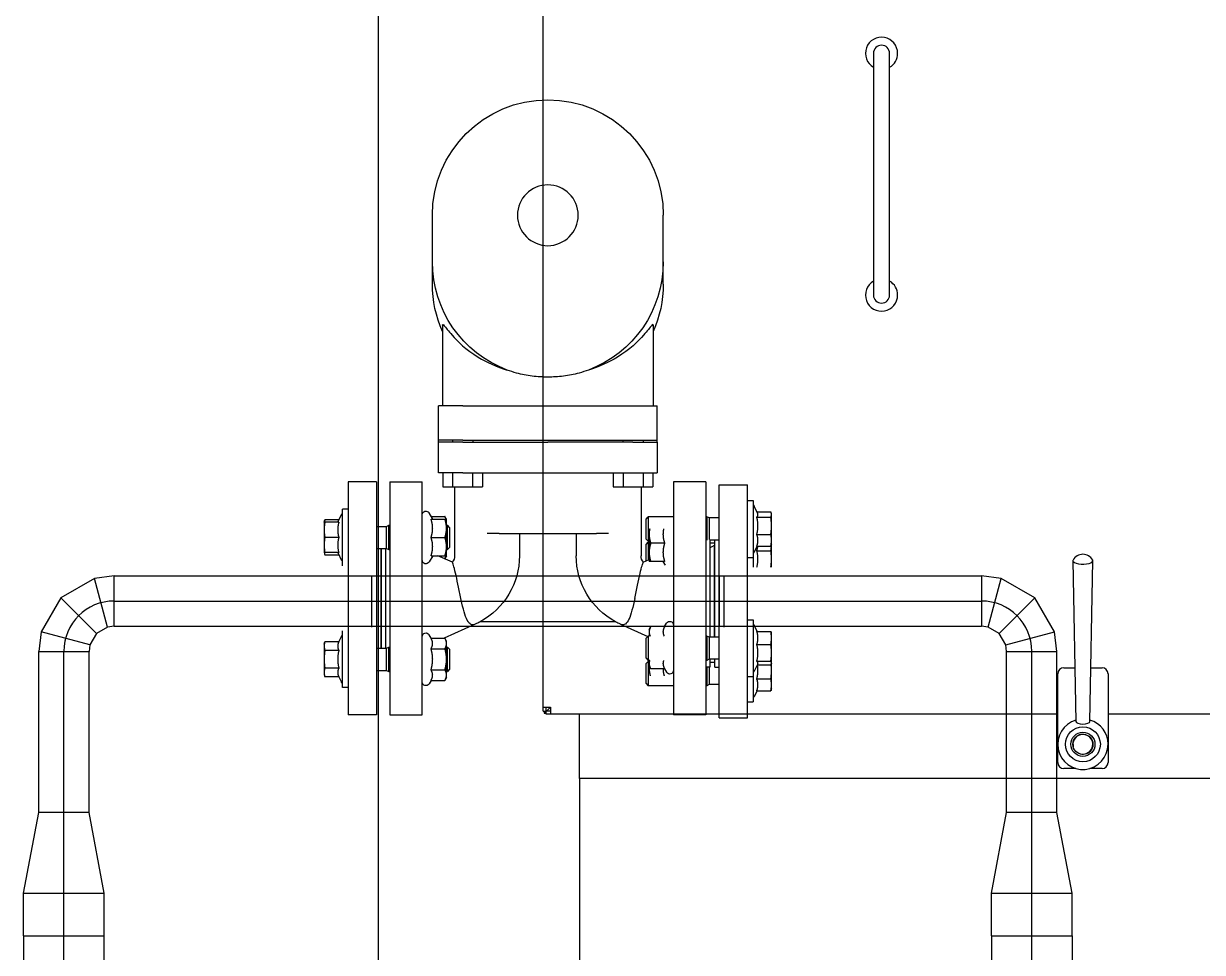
# Model space of a CAD drawing. Extents: x -681219 to -550379, y -242630 to -158199.
# Drawn here: x -582189 to -581603, y -224803 to -224342 of the extents above; entities that cross this region are included whole.
import ezdxf

# ---------------------------------------------------------------- set-up
doc = ezdxf.new("R2010")
doc.units = 0
doc.header["$LTSCALE"] = 1000
doc.linetypes.add('C2', pattern=[17, 14, -1, 1, -1])
doc.layers.get('0').update_dxf_attribs({"linetype": 'CONTINUOUS'})
for name, color, linetype in [('10', 1, 'CONTINUOUS'), ('DOTE_油脂（绿）', 7, 'CONTINUOUS'), ('GZDH011002241', 7, 'CONTINUOUS'), ('GZDH011002641', 7, 'CONTINUOUS'), ('GZDH011002741', 7, 'CONTINUOUS'), ('GZDH011002791', 7, 'CONTINUOUS'), ('GZDH011002821', 7, 'CONTINUOUS'), ('GZDH011032031', 7, 'CONTINUOUS'), ('GZDH011032261', 7, 'CONTINUOUS'), ('PIPE-双管', 4, 'CONTINUOUS'), ('PIPE-油脂（绿）', 3, 'CONTINUOUS'), ('PIPE-给水', 3, 'CONTINUOUS'), ('Q02990157', 7, 'CONTINUOUS'), ('Q02990160', 7, 'CONTINUOUS'), ('中心线', 4, 'C2')]:
    doc.layers.add(name, color=color, linetype=linetype)

# ---------------------------------------------------------------- blocks, each defined once
blk = doc.blocks.new('fushitu')
at = {"layer": 'GZDH011002241', "color": 7, "linetype": 'Continuous'}
for p, q in [((-2712.5, -1092), (-2712.5, -1048)), ((-2709.5, -1045), (-2704.01, -1045)), ((-2695.99, -1045), (-2690.5, -1045)), ((-2687.5, -1048), (-2687.5, -1092)), ((-2703.5, -1095), (-2709.5, -1095)), ((-2690.5, -1095), (-2696.5, -1095))]:
    blk.add_line(p, q, dxfattribs=at)
for centre, start, end in [((-2709.5, -1048), 90, 180), ((-2690.5, -1048), 0, 90), ((-2709.5, -1092), 180, 270), ((-2690.5, -1092), 270, 0)]:
    blk.add_arc(centre, 3, start, end, dxfattribs=at)
at = {"layer": 'GZDH011002641', "color": 7, "linetype": 'Continuous'}
for p, q in [((-2950, -1095.5), (-2950, -1068)), ((-2950, -1100), (-2950, -1095.5))]:
    blk.add_line(p, q, dxfattribs=at)
at = {"layer": 'GZDH011002741', "color": 7, "linetype": 'Continuous'}
for radius in [6, 5]:
    blk.add_circle((-2700, -1083), radius, dxfattribs=at)
blk.add_arc((-2700, -1083), 4.93, 255, 195, dxfattribs=at)
at = {"layer": 'GZDH011002791', "color": 7, "linetype": 'Continuous'}
for p, q in [((-2050, -1100), (-2950, -1100)), ((-2950, -1100), (-2950, -1800))]:
    blk.add_line(p, q, dxfattribs=at)
at = {"layer": 'GZDH011002821', "color": 7, "linetype": 'Continuous'}
blk.add_line((-3050, -550), (-3050, -1800), dxfattribs=at)
at = {"layer": 'GZDH011032031', "color": 7, "linetype": 'Continuous'}
for p, q in [((-2967.5, -1067.5), (-2964.5, -1064.5)), ((-2967.5, -1066.5), (-2967.5, -1067.5)), ((-2967.5, -1067.5), (-2966.5, -1067.5))]:
    blk.add_line(p, q, dxfattribs=at)
at = {"layer": 'GZDH011032261', "color": 7, "linetype": 'Continuous'}
for p, q in [((-2968, -1064.5), (-2968, -535.5)), ((-2968, -1064.5), (-2964.5, -1064.5)), ((-2968, -1066.5), (-2968, -1064.5)), ((-2966.5, -1066.5), (-2966.5, -1064.5)), ((-2964.5, -1064.5), (-2964.5, -1068)), ((-2968, -1066.5), (-2966.5, -1066.5)), ((-2966.5, -1068), (-2966.5, -1066.5)), ((-2964.5, -1066.5), (-2966.5, -1066.5)), ((-2964.5, -1068), (-2966.5, -1068)), ((-2712.5, -1068), (-2964.5, -1068)), ((-2035.5, -1068), (-2687.5, -1068))]:
    blk.add_line(p, q, dxfattribs=at)
at = {"layer": 'Q02990157', "color": 7, "linetype": 'Continuous'}
for p, q in [((-2705, -991.86), (-2703.52, -1071.74)), ((-2696.48, -1071.74), (-2695, -991.86))]:
    blk.add_line(p, q, dxfattribs=at)
blk.add_circle((-2700, -1083), 8.67, dxfattribs=at)
for centre, radius, start, end in [((-2700, -994.36), 5.67, 90, 149.94775), ((-2700, -994.36), 5.67, 30.05225, 90), ((-2700, -1083), 12.5, 106.40193, 0), ((-2700, -1083), 12.5, 0, 73.59807)]:
    blk.add_arc(centre, radius, start, end, dxfattribs=at)
for centre, major_axis, start_param, end_param in [((-2700, -991.85), (-5, 0), 0, 3.33695), ((-2700, -991.85), (-5, 0), 6.087828, 6.283185), ((-2700, -1071.73), (-3.52, 0), 0.006353, 3.135239)]:
    blk.add_ellipse(centre, major_axis=major_axis, ratio=0.34202, start_param=start_param, end_param=end_param, dxfattribs=at)
at = {"layer": 'Q02990160', "color": 7, "linetype": 'Continuous'}
for p, q in [((-2804, -740), (-2804, -754)), ((-2796, -754), (-2796, -740)), ((-2804, -754), (-2804, -846)), ((-2796, -846), (-2796, -754)), ((-2804, -846), (-2804, -860)), ((-2796, -860), (-2796, -846))]:
    blk.add_line(p, q, dxfattribs=at)
for centre, radius, start, end in [((-2800, -740), 8, 0, 240), ((-2800, -740), 4, 0, 180), ((-2800, -740), 8, 300, 0), ((-2800, -860), 8, 120, 0), ((-2800, -860), 8, 0, 60), ((-2800, -860), 4, 180, 0)]:
    blk.add_arc(centre, radius, start, end, dxfattribs=at)
blk = doc.blocks.new('24SE')
at = {"layer": '10', "color": 0}
for p, q in [((-548478.54, -184162.83), (-548478.54, -184128.62)), ((-548363.84, -184162.83), (-548363.84, -184128.62)), ((-548363.84, -184162.83), (-548363.84, -184151.76)), ((-548473.51, -184183.25), (-548473.51, -184223.2)), ((-548368.87, -184183.25), (-548368.87, -184223.2)), ((-548475.53, -184240.31), (-548475.53, -184223.2)), ((-548463.45, -184223.2), (-548475.53, -184223.2)), ((-548378.93, -184223.2), (-548463.45, -184223.2)), ((-548378.93, -184223.2), (-548366.85, -184223.2)), ((-548366.85, -184240.31), (-548366.85, -184223.2)), ((-548463.45, -184240.31), (-548475.53, -184240.31)), ((-548475.53, -184241.31), (-548475.53, -184240.31)), ((-548463.45, -184241.31), (-548475.53, -184241.31)), ((-548475.53, -184241.31), (-548475.53, -184256.41)), ((-548468.56, -184240.31), (-548468.56, -184241.31)), ((-548421.19, -184240.31), (-548463.45, -184240.31)), ((-548463.45, -184241.31), (-548421.19, -184241.31)), ((-548458.49, -184240.31), (-548458.49, -184241.31)), ((-548378.93, -184240.31), (-548421.19, -184240.31)), ((-548378.93, -184241.31), (-548421.19, -184241.31)), ((-548383.89, -184240.31), (-548383.89, -184241.31)), ((-548378.93, -184240.31), (-548366.85, -184240.31)), ((-548378.93, -184241.31), (-548366.85, -184241.31)), ((-548373.82, -184240.31), (-548373.82, -184241.31)), ((-548366.85, -184241.31), (-548366.85, -184240.31)), ((-548366.85, -184256.41), (-548366.85, -184241.31)), ((-548463.45, -184256.41), (-548475.53, -184256.41)), ((-548473.4, -184256.41), (-548473.4, -184263.45)), ((-548468.46, -184256.41), (-548468.46, -184263.45)), ((-548378.93, -184256.41), (-548463.45, -184256.41)), ((-548458.59, -184256.41), (-548458.59, -184263.45)), ((-548453.65, -184256.41), (-548453.65, -184263.45)), ((-548388.73, -184256.41), (-548388.73, -184263.45)), ((-548383.79, -184256.41), (-548383.79, -184263.45)), ((-548378.93, -184256.41), (-548366.85, -184256.41)), ((-548373.92, -184256.41), (-548373.92, -184263.45)), ((-548368.98, -184256.41), (-548368.98, -184263.45)), ((-548520.3, -184378.1), (-548520.3, -184262.39)), ((-548506.22, -184262.39), (-548520.3, -184262.39)), ((-548506.22, -184378.1), (-548506.22, -184262.39)), ((-548499.67, -184260.93), (-548499.67, -184376.65)), ((-548499.67, -184260.93), (-548483.58, -184260.93)), ((-548483.58, -184260.93), (-548483.58, -184376.65)), ((-548468.46, -184263.45), (-548473.4, -184263.45)), ((-548458.59, -184263.45), (-548468.46, -184263.45)), ((-548467.48, -184263.45), (-548467.48, -184297.66)), ((-548453.65, -184263.45), (-548458.59, -184263.45)), ((-548383.79, -184263.45), (-548388.73, -184263.45)), ((-548373.92, -184263.45), (-548383.79, -184263.45)), ((-548374.9, -184263.45), (-548374.9, -184297.66)), ((-548368.98, -184263.45), (-548373.92, -184263.45)), ((-548358.81, -184376.65), (-548358.81, -184260.93)), ((-548342.71, -184260.93), (-548358.81, -184260.93)), ((-548342.71, -184260.93), (-548342.71, -184376.65)), ((-548336.17, -184260.93), (-548336.17, -184376.65)), ((-548336.17, -184260.93), (-548322.08, -184260.93)), ((-548322.08, -184260.93), (-548322.08, -184376.65)), ((-548523.12, -184270.28), (-548523.12, -184298.46)), ((-548520.3, -184270.28), (-548523.12, -184270.28)), ((-548532.28, -184276.82), (-548532.17, -184276.44)), ((-548532.28, -184277.19), (-548532.28, -184276.82)), ((-548532.28, -184282.8), (-548532.28, -184277.19)), ((-548525.09, -184275.85), (-548531.96, -184275.85)), ((-548525.36, -184276.44), (-548523.75, -184272.99)), ((-548363.99, -184279.5), (-548362.18, -184276.38)), ((-548322.08, -184274.47), (-548319.26, -184274.47)), ((-548319.26, -184302.64), (-548319.26, -184274.47)), ((-548316.84, -184281.01), (-548318.63, -184277.17)), ((-548532.28, -184289.98), (-548532.28, -184282.8)), ((-548525, -184278.54), (-548531.96, -184278.54)), ((-548506.22, -184278.86), (-548501.26, -184278.86)), ((-548501.26, -184278.86), (-548500.18, -184278.33)), ((-548501.26, -184278.86), (-548501.26, -184289.59)), ((-548500.18, -184278.33), (-548500.18, -184289.95)), ((-548500.18, -184278.33), (-548499.67, -184278.33)), ((-548483.58, -184278.33), (-548471.07, -184278.33)), ((-548471.07, -184278.33), (-548471.07, -184290.41)), ((-548469.99, -184279.41), (-548471.07, -184278.33)), ((-548469.99, -184289.33), (-548469.99, -184279.41)), ((-548372.39, -184283.59), (-548371.31, -184282.51)), ((-548371.31, -184294.59), (-548371.31, -184282.51)), ((-548370.88, -184282.51), (-548371.31, -184282.51)), ((-548370.88, -184279.5), (-548370.07, -184278.1)), ((-548370.88, -184284.02), (-548370.88, -184279.5)), ((-548363.18, -184278.1), (-548370.07, -184278.1)), ((-548363.18, -184279.5), (-548370.07, -184279.5)), ((-548342.2, -184282.51), (-548342.71, -184282.51)), ((-548342.2, -184294.59), (-548342.2, -184282.51)), ((-548341.12, -184283.04), (-548342.2, -184282.51)), ((-548341.12, -184294.06), (-548341.12, -184283.04)), ((-548336.17, -184283.04), (-548341.12, -184283.04)), ((-548317.38, -184279.84), (-548310.42, -184279.84)), ((-548317.38, -184281.01), (-548310.42, -184281.01)), ((-548310.1, -184281.01), (-548310.42, -184279.84)), ((-548310.1, -184281.01), (-548310.1, -184284.78)), ((-548525, -184287.06), (-548531.96, -184287.06)), ((-548471.5, -184284.91), (-548471.5, -184286.93)), ((-548471.5, -184286.93), (-548471.5, -184295.99)), ((-548451.38, -184286.59), (-548445.34, -184286.59)), ((-548436.05, -184286.59), (-548445.34, -184286.59)), ((-548406.33, -184286.59), (-548436.05, -184286.59)), ((-548435.28, -184286.59), (-548435.28, -184297.66)), ((-548407.1, -184286.59), (-548407.1, -184297.66)), ((-548397.04, -184286.59), (-548406.33, -184286.59)), ((-548397.04, -184286.59), (-548391, -184286.59)), ((-548372.39, -184283.59), (-548372.39, -184293.51)), ((-548370.88, -184293.08), (-548370.88, -184284.02)), ((-548363.18, -184288.55), (-548370.07, -184288.55)), ((-548317.38, -184288.55), (-548310.42, -184288.55)), ((-548310.1, -184284.78), (-548310.1, -184292.33)), ((-548532.28, -184291.92), (-548532.28, -184289.98)), ((-548532.28, -184299.3), (-548532.28, -184291.92)), ((-548532.28, -184291.92), (-548532.17, -184292.3)), ((-548525, -184292.89), (-548531.96, -184292.89)), ((-548525.09, -184292.89), (-548523.75, -184295.75)), ((-548506.22, -184289.88), (-548501.69, -184289.88)), ((-548504.2, -184338.01), (-548504.2, -184289.88)), ((-548504.2, -184291.46), (-548501.69, -184291.46)), ((-548504.2, -184292.52), (-548503.95, -184292.37)), ((-548503.95, -184338.01), (-548503.95, -184292.37)), ((-548501.69, -184293.68), (-548503.95, -184292.37)), ((-548501.69, -184289.59), (-548501.69, -184338.01)), ((-548479.2, -184291.46), (-548472.31, -184291.46)), ((-548471.5, -184290.41), (-548471.07, -184290.41)), ((-548471.5, -184290.93), (-548471.07, -184290.93)), ((-548469.99, -184289.33), (-548471.07, -184290.41)), ((-548471.07, -184290.93), (-548471.07, -184299.75)), ((-548469.99, -184292.01), (-548471.07, -184290.93)), ((-548469.99, -184300.24), (-548469.99, -184292.01)), ((-548372.39, -184293.51), (-548371.31, -184294.59)), ((-548370.88, -184294.59), (-548371.31, -184294.59)), ((-548370.88, -184297.61), (-548370.88, -184293.08)), ((-548342.2, -184294.59), (-548342.71, -184294.59)), ((-548341.12, -184294.06), (-548342.2, -184294.59)), ((-548336.17, -184294.06), (-548341.12, -184294.06)), ((-548340.69, -184343.52), (-548340.69, -184294.06)), ((-548338.43, -184294.06), (-548338.43, -184343.52)), ((-548338.18, -184294.06), (-548338.18, -184343.52)), ((-548310.1, -184292.33), (-548310.1, -184296.1)), ((-548532.28, -184303.37), (-548532.28, -184299.3)), ((-548525, -184295.15), (-548531.96, -184295.15)), ((-548523.12, -184298.46), (-548523.12, -184303.28)), ((-548520.3, -184298.46), (-548523.12, -184298.46)), ((-548478.39, -184300.52), (-548479.47, -184302.38)), ((-548479.2, -184300.52), (-548472.31, -184300.52)), ((-548471.5, -184295.99), (-548471.5, -184300.52)), ((-548468.62, -184300.85), (-548471.5, -184299.56)), ((-548373.76, -184300.85), (-548366.53, -184297.61)), ((-548370.88, -184297.61), (-548370.07, -184299.01)), ((-548363.18, -184297.61), (-548370.07, -184297.61)), ((-548369.65, -184299.01), (-548370.07, -184299.01)), ((-548363.99, -184297.61), (-548362.18, -184300.73)), ((-548316.84, -184296.1), (-548318.63, -184299.93)), ((-548317.38, -184296.1), (-548310.42, -184296.1)), ((-548317.38, -184297.27), (-548310.42, -184297.27)), ((-548310.1, -184296.1), (-548310.42, -184297.27)), ((-548523.12, -184329.43), (-548523.12, -184357.61)), ((-548520.3, -184329.43), (-548523.12, -184329.43)), ((-548525, -184335.23), (-548531.96, -184335.23)), ((-548525.2, -184335.23), (-548523.75, -184332.14)), ((-548479.2, -184332.83), (-548480.2, -184331.11)), ((-548479.2, -184332.83), (-548472.31, -184332.83)), ((-548471.5, -184334.23), (-548472.31, -184332.83)), ((-548471.5, -184334.23), (-548471.5, -184335.44)), ((-548471.5, -184335.44), (-548471.5, -184337.48)), ((-548457.25, -184331.62), (-548470.83, -184337.72)), ((-548454.81, -184330.41), (-548387.57, -184330.41)), ((-548385.13, -184331.62), (-548369.65, -184338.57)), ((-548319.26, -184363.12), (-548319.26, -184334.94)), ((-548532.28, -184335.98), (-548532.23, -184335.81)), ((-548532.28, -184338.47), (-548532.28, -184335.98)), ((-548532.28, -184345.85), (-548532.28, -184338.47)), ((-548506.22, -184338.01), (-548501.26, -184338.01)), ((-548501.26, -184338.01), (-548500.18, -184337.48)), ((-548501.26, -184338.01), (-548501.26, -184349.03)), ((-548500.18, -184337.48), (-548500.18, -184349.56)), ((-548500.18, -184337.48), (-548499.67, -184337.48)), ((-548471.56, -184337.48), (-548471.07, -184337.48)), ((-548471.07, -184337.48), (-548471.07, -184349.56)), ((-548469.99, -184338.56), (-548471.07, -184337.48)), ((-548469.99, -184348.48), (-548469.99, -184338.56)), ((-548370.88, -184339.97), (-548370.07, -184338.57)), ((-548370.88, -184341.19), (-548370.88, -184339.97)), ((-548370.88, -184349.03), (-548370.88, -184341.19)), ((-548363.18, -184338.57), (-548370.07, -184338.57)), ((-548363.18, -184338.57), (-548362.18, -184336.85)), ((-548317.38, -184340.32), (-548318.63, -184337.65)), ((-548317.38, -184340.32), (-548310.42, -184340.32)), ((-548310.1, -184341.48), (-548310.42, -184340.32)), ((-548310.1, -184341.48), (-548310.1, -184342.49)), ((-548532.28, -184350.9), (-548532.28, -184345.85)), ((-548525, -184341.71), (-548531.96, -184341.71)), ((-548372.39, -184344.07), (-548371.31, -184342.99)), ((-548372.39, -184344.07), (-548372.39, -184353.99)), ((-548371.31, -184355.07), (-548371.31, -184342.99)), ((-548370.88, -184342.99), (-548371.31, -184342.99)), ((-548363.18, -184343.8), (-548370.07, -184343.8)), ((-548342.2, -184342.99), (-548342.71, -184342.99)), ((-548342.2, -184355.07), (-548342.2, -184342.99)), ((-548341.12, -184343.52), (-548342.2, -184342.99)), ((-548341.12, -184354.54), (-548341.12, -184343.52)), ((-548336.17, -184343.52), (-548341.12, -184343.52)), ((-548317.38, -184344.67), (-548310.42, -184344.67)), ((-548310.1, -184342.49), (-548310.1, -184349.03)), ((-548532.28, -184351.07), (-548532.28, -184350.9)), ((-548532.28, -184354.55), (-548532.28, -184351.07)), ((-548532.28, -184351.07), (-548532.23, -184351.24)), ((-548525, -184350), (-548531.96, -184350)), ((-548525.2, -184351.81), (-548531.96, -184351.81)), ((-548525.46, -184351.24), (-548523.75, -184354.9)), ((-548506.22, -184349.03), (-548501.26, -184349.03)), ((-548504.2, -184352.95), (-548506.22, -184352.95)), ((-548504.2, -184352.95), (-548504.2, -184349.03)), ((-548504.2, -184350.61), (-548501.69, -184350.61)), ((-548501.69, -184349.03), (-548501.69, -184353)), ((-548501.69, -184353), (-548499.67, -184353)), ((-548501.26, -184349.03), (-548500.18, -184349.56)), ((-548501.26, -184353), (-548501.26, -184361.63)), ((-548500.18, -184349.56), (-548499.67, -184349.56)), ((-548500.18, -184353), (-548500.18, -184362.16)), ((-548471.5, -184352.34), (-548472.31, -184353.74)), ((-548471.74, -184349.56), (-548471.07, -184349.56)), ((-548471.5, -184349.56), (-548471.5, -184351.13)), ((-548471.5, -184350.08), (-548471.07, -184350.08)), ((-548471.5, -184351.13), (-548471.5, -184352.34)), ((-548471.5, -184352.34), (-548471.5, -184353.56)), ((-548469.99, -184348.48), (-548471.07, -184349.56)), ((-548471.07, -184350.08), (-548471.07, -184362.16)), ((-548469.99, -184351.16), (-548471.07, -184350.08)), ((-548469.99, -184361.08), (-548469.99, -184351.16)), ((-548370.88, -184356.87), (-548370.88, -184349.03)), ((-548310.1, -184349.03), (-548310.1, -184355.56)), ((-548532.28, -184361.73), (-548532.28, -184354.55)), ((-548525, -184358.81), (-548531.96, -184358.81)), ((-548523.12, -184357.61), (-548523.12, -184370.21)), ((-548520.3, -184357.61), (-548523.12, -184357.61)), ((-548479.2, -184353.74), (-548480.2, -184355.46)), ((-548479.2, -184353.74), (-548472.31, -184353.74)), ((-548471.5, -184353.56), (-548471.5, -184355.99)), ((-548372.39, -184353.99), (-548371.31, -184355.07)), ((-548370.88, -184355.07), (-548371.31, -184355.07)), ((-548370.88, -184358.09), (-548370.88, -184356.87)), ((-548370.88, -184358.09), (-548370.07, -184359.49)), ((-548363.18, -184354.26), (-548370.07, -184354.26)), ((-548342.2, -184355.07), (-548342.71, -184355.07)), ((-548341.12, -184354.54), (-548342.2, -184355.07)), ((-548336.17, -184354.54), (-548341.12, -184354.54)), ((-548317.38, -184357.74), (-548318.63, -184360.41)), ((-548317.38, -184353.39), (-548310.42, -184353.39)), ((-548317.38, -184357.74), (-548310.42, -184357.74)), ((-548310.1, -184356.58), (-548310.42, -184357.74)), ((-548310.1, -184355.56), (-548310.1, -184356.58)), ((-548532.28, -184363.67), (-548532.28, -184361.73)), ((-548532.28, -184363.67), (-548532.17, -184364.05)), ((-548525, -184364.64), (-548531.96, -184364.64)), ((-548525.09, -184364.64), (-548523.75, -184367.5)), ((-548506.22, -184361.63), (-548501.26, -184361.63)), ((-548501.26, -184361.63), (-548500.18, -184362.16)), ((-548500.18, -184362.16), (-548499.67, -184362.16)), ((-548483.58, -184362.16), (-548471.07, -184362.16)), ((-548469.99, -184361.08), (-548471.07, -184362.16)), ((-548363.18, -184359.49), (-548370.07, -184359.49)), ((-548363.18, -184359.49), (-548362.18, -184361.2)), ((-548322.08, -184363.12), (-548319.26, -184363.12)), ((-548520.3, -184370.21), (-548523.12, -184370.21)), ((-548499.67, -184376.65), (-548483.58, -184376.65)), ((-548342.71, -184376.65), (-548358.81, -184376.65)), ((-548336.17, -184376.65), (-548322.08, -184376.65)), ((-548506.22, -184378.1), (-548520.3, -184378.1))]:
    blk.add_line(p, q, dxfattribs=at)
blk.add_circle((-548421.19, -184128.62), 15.09, dxfattribs=at)
for centre, radius, start, end in [((-548421.19, -184128.62), 57.35, 0, 180), ((-548421.19, -184151.76), 57.35, 180, 249.45902), ((-548421.19, -184151.76), 57.35, 290.54098, 0), ((-548421.19, -184162.83), 57.35, 180, 204.17754), ((-548421.19, -184162.83), 57.35, 335.82246, 0), ((-548522.11, -184273.76), 1.81, 123.74899, 155), ((-548360.62, -184277.28), 1.81, 0, 150), ((-548320.27, -184277.94), 1.81, 25, 56.25101), ((-548522.11, -184294.99), 1.81, 205, 236.25101), ((-548472.51, -184297.66), 5.03, 320.58314, 0), ((-548472.51, -184297.66), 37.23, 298.38488, 0), ((-548369.87, -184297.66), 37.23, 180, 241.61512), ((-548369.87, -184297.66), 5.03, 180, 219.41686), ((-548360.62, -184299.82), 1.81, 210, 0), ((-548522.11, -184332.91), 1.81, 123.74899, 155), ((-548481.76, -184332.01), 1.81, 30, 180), ((-548472.51, -184297.66), 37.23, 294.18464, 298.38488), ((-548369.87, -184297.66), 37.23, 241.61512, 245.81536), ((-548360.62, -184337.76), 1.81, 0, 150), ((-548320.27, -184338.41), 1.81, 25, 56.25101), ((-548522.11, -184354.14), 1.81, 205, 236.25101), ((-548481.76, -184354.55), 1.81, 180, 330), ((-548360.62, -184360.3), 1.81, 210, 0), ((-548320.27, -184359.64), 1.81, 303.74899, 335), ((-548522.11, -184366.73), 1.81, 205, 236.25101)]:
    blk.add_arc(centre, radius, start, end, dxfattribs=at)
for points, knots in [([(-548473.51, -184183.25), (-548473.51, -184183.23), (-548473.51, -184183.21), (-548473.49, -184182.74), (-548473.26, -184182.78), (-548471.9, -184184.29), (-548470.59, -184186.08), (-548466.05, -184191.23), (-548461.85, -184195.33), (-548451.59, -184201.58), (-548446.74, -184203.82), (-548441.31, -184205.47)], [-7.61679, -7.61679, -7.61679, -7.61679, -7.558263, -7.558263, -6.227341, -6.227341, -4.475365, -4.475365, -1.820804, -1.820804, 0, 0, 0, 0]), ([(-548368.87, -184183.25), (-548368.87, -184183.23), (-548368.87, -184183.21), (-548368.89, -184182.74), (-548369.12, -184182.78), (-548370.48, -184184.29), (-548371.79, -184186.08), (-548376.33, -184191.23), (-548380.53, -184195.33), (-548390.79, -184201.58), (-548395.64, -184203.82), (-548401.07, -184205.47)], [-7.61679, -7.61679, -7.61679, -7.61679, -7.558263, -7.558263, -6.227341, -6.227341, -4.475365, -4.475365, -1.820804, -1.820804, 0, 0, 0, 0]), ([(-548441.31, -184205.47), (-548439.83, -184206.02), (-548438.28, -184206.52), (-548434.19, -184207.63), (-548431.59, -184208.14), (-548426.36, -184208.81), (-548423.73, -184208.97), (-548418.65, -184208.97), (-548416.02, -184208.81), (-548410.79, -184208.14), (-548408.19, -184207.63), (-548404.1, -184206.52), (-548402.56, -184206.02), (-548401.07, -184205.47)], [24.785807, 24.785807, 24.785807, 24.785807, 25.264963, 25.264963, 26.022979, 26.022979, 26.780995, 26.780995, 27.53901, 27.53901, 28.297026, 28.297026, 28.776182, 28.776182, 28.776182, 28.776182]), ([(-548464.37, -184318.79), (-548464.37, -184318.79), (-548464.37, -184318.79), (-548464.83, -184316.61), (-548465.27, -184314.41), (-548466.14, -184310.18), (-548466.57, -184308.2), (-548467.36, -184304.89), (-548467.73, -184303.55), (-548468.31, -184301.68), (-548468.53, -184301.09), (-548468.61, -184300.87), (-548468.62, -184300.85), (-548468.62, -184300.85)], [-7.841557, -7.841557, -7.841557, -7.841557, -7.841305, -7.841305, -7.1771, -7.1771, -6.498327, -6.498327, -5.856736, -5.856736, -5.260183, -5.260183, -5.127311, -5.127311, -5.127311, -5.127311]), ([(-548385.13, -184331.62), (-548385.12, -184331.63), (-548385.11, -184331.63), (-548384.66, -184331.83), (-548384.26, -184331.92), (-548383.51, -184331.92), (-548383.17, -184331.83), (-548382.22, -184331.3), (-548381.68, -184330.61), (-548380.6, -184328.55), (-548380.09, -184327.12), (-548379.1, -184323.7), (-548378.64, -184321.74), (-548377.74, -184317.54), (-548377.3, -184315.34), (-548376.44, -184311.16), (-548376.03, -184309.2), (-548375.24, -184305.74), (-548374.85, -184304.26), (-548374.21, -184302.1), (-548373.95, -184301.37), (-548373.78, -184300.92), (-548373.76, -184300.85), (-548373.76, -184300.85)], [-0.005269, -0.005269, -0.005269, -0.005269, 0, 0, 0.286091, 0.286091, 0.56002, 0.56002, 1.091845, 1.091845, 1.694136, 1.694136, 2.324016, 2.324016, 2.983259, 2.983259, 3.631204, 3.631204, 4.282955, 4.282955, 4.889609, 4.889609, 5.12731, 5.12731, 5.12731, 5.12731]), ([(-548464.37, -184318.79), (-548463.93, -184320.87), (-548463.48, -184322.89), (-548462.51, -184326.45), (-548462.01, -184327.97), (-548460.92, -184330.29), (-548460.35, -184331.1), (-548459.36, -184331.77), (-548459, -184331.9), (-548458.19, -184331.94), (-548457.75, -184331.84), (-548457.27, -184331.63), (-548457.26, -184331.63), (-548457.25, -184331.62)], [7.841557, 7.841557, 7.841557, 7.841557, 8.475893, 8.475893, 9.082639, 9.082639, 9.650592, 9.650592, 9.948466, 9.948466, 10.260188, 10.260188, 10.265464, 10.265464, 10.265464, 10.265464])]:
    blk.add_open_spline(points, degree=3, knots=knots, dxfattribs=at)
for points, weights in [([(-548532.28, -184277.19), (-548532.28, -184276.57), (-548531.96, -184275.85)], [1, 1.0379548493, 1]), ([(-548531.96, -184278.54), (-548532.28, -184277.82), (-548532.28, -184277.19)], [1, 1.0379548493, 1]), ([(-548525, -184278.54), (-548525.83, -184277.44), (-548525.36, -184276.44)], [1.16401096338, 1.30719976446, 1.22266959843]), ([(-548532.28, -184282.8), (-548532.28, -184280.82), (-548531.96, -184278.54)], [1, 1.0379548493, 1]), ([(-548531.96, -184287.06), (-548532.28, -184284.78), (-548532.28, -184282.8)], [1, 1.0379548493, 1]), ([(-548525, -184287.06), (-548526.01, -184282.8), (-548525, -184278.54)], [1.16401096338, 1.3440840861, 1.16401096338]), ([(-548370.07, -184279.5), (-548370.88, -184279.5), (-548370.88, -184279.5)], [1, 1.0379548493, 1]), ([(-548370.88, -184284.02), (-548370.88, -184281.92), (-548370.07, -184279.5)], [1, 1.0379548493, 1]), ([(-548370.7, -184279.5), (-548370.5, -184278.83), (-548370.07, -184278.1)], [1.01895290532, 1.01965956375, 1]), ([(-548363.99, -184284.02), (-548363.99, -184281.92), (-548363.18, -184279.5)], [1, 1.05640291701, 1.03586285258]), ([(-548317.38, -184281.01), (-548316.37, -184284.78), (-548317.38, -184288.55)], [1.16401096338, 1.3440840861, 1.16401096338]), ([(-548310.42, -184279.84), (-548310.25, -184280.45), (-548310.18, -184281.01)], [1, 1.01965956375, 1.01895290532]), ([(-548310.1, -184281.01), (-548310.1, -184281.01), (-548310.42, -184281.01)], [1, 1.0379548493, 1]), ([(-548310.42, -184281.01), (-548310.1, -184283.03), (-548310.1, -184284.78)], [1, 1.0379548493, 1]), ([(-548532.28, -184289.98), (-548532.28, -184288.62), (-548531.96, -184287.06)], [1, 1.0379548493, 1]), ([(-548525, -184292.89), (-548526.01, -184289.98), (-548525, -184287.06)], [1.16401096338, 1.3440840861, 1.16401096338]), ([(-548478.39, -184286.93), (-548478.39, -184289.03), (-548479.2, -184291.46)], [1, 1.05640291701, 1.03586285258]), ([(-548478.7, -184284.21), (-548478.39, -184285.61), (-548478.39, -184286.93)], [1.04028364594, 1.03471834505, 1]), ([(-548471.5, -184286.93), (-548471.5, -184289.03), (-548472.31, -184291.46)], [1, 1.0379548493, 1]), ([(-548471.81, -184284.21), (-548471.5, -184285.61), (-548471.5, -184286.93)], [1.01788974303, 1.02352070497, 1]), ([(-548370.07, -184288.55), (-548370.88, -184286.13), (-548370.88, -184284.02)], [1, 1.0379548493, 1]), ([(-548370.88, -184293.08), (-548370.88, -184290.98), (-548370.07, -184288.55)], [1, 1.0379548493, 1]), ([(-548363.18, -184288.55), (-548363.99, -184286.13), (-548363.99, -184284.02)], [1.03586285258, 1.05640291701, 1]), ([(-548363.99, -184293.08), (-548363.99, -184290.98), (-548363.18, -184288.55)], [1, 1.05640291701, 1.03586285258]), ([(-548317.38, -184288.55), (-548316.37, -184292.33), (-548317.38, -184296.1)], [1.16401096338, 1.3440840861, 1.16401096338]), ([(-548310.1, -184284.78), (-548310.1, -184286.53), (-548310.42, -184288.55)], [1, 1.0379548493, 1]), ([(-548310.42, -184288.55), (-548310.1, -184290.57), (-548310.1, -184292.33)], [1, 1.0379548493, 1]), ([(-548531.96, -184292.89), (-548532.28, -184291.33), (-548532.28, -184289.98)], [1, 1.0379548493, 1]), ([(-548531.96, -184295.15), (-548532.28, -184293.42), (-548532.28, -184291.92)], [1, 1.03794203084, 1.00002562826]), ([(-548532.17, -184292.3), (-548532.1, -184292.59), (-548531.96, -184292.89)], [1.01847565779, 1.0158916115, 1]), ([(-548525, -184295.15), (-548525.38, -184293.95), (-548525.49, -184292.89)], [1.16401096338, 1.22497621051, 1.24466087894]), ([(-548479.2, -184291.46), (-548478.39, -184293.89), (-548478.39, -184295.99)], [1.03586285258, 1.05640291701, 1]), ([(-548472.31, -184291.46), (-548471.5, -184293.89), (-548471.5, -184295.99)], [1, 1.0379548493, 1]), ([(-548370.07, -184297.61), (-548370.88, -184295.18), (-548370.88, -184293.08)], [1, 1.0379548493, 1]), ([(-548363.18, -184297.61), (-548363.99, -184295.18), (-548363.99, -184293.08)], [1.03586285258, 1.05640291701, 1]), ([(-548310.1, -184292.33), (-548310.1, -184294.08), (-548310.42, -184296.1)], [1, 1.0379548493, 1]), ([(-548532.28, -184299.3), (-548532.28, -184297.37), (-548531.96, -184295.15)], [1, 1.0379548493, 1]), ([(-548531.97, -184303.36), (-548532.28, -184301.19), (-548532.28, -184299.3)], [1.00127997742, 1.03730368917, 1]), ([(-548525.04, -184303.27), (-548526, -184299.23), (-548525, -184295.15)], [1.17026564471, 1.34090046011, 1.16401096338]), ([(-548478.39, -184295.99), (-548478.39, -184298.09), (-548479.2, -184300.52)], [1, 1.05640291701, 1.03586285258]), ([(-548471.5, -184295.99), (-548471.5, -184298.09), (-548472.31, -184300.52)], [1, 1.0379548493, 1]), ([(-548472.31, -184300.52), (-548471.5, -184300.52), (-548471.5, -184300.52)], [1, 1.0379548493, 1]), ([(-548370.88, -184297.61), (-548370.88, -184297.61), (-548370.07, -184297.61)], [1, 1.0379548493, 1]), ([(-548370.07, -184299.01), (-548370.5, -184298.27), (-548370.7, -184297.61)], [1, 1.01965956375, 1.01895290532]), ([(-548310.42, -184296.1), (-548310.1, -184296.1), (-548310.1, -184296.1)], [1, 1.0379548493, 1]), ([(-548310.18, -184296.1), (-548310.25, -184296.65), (-548310.42, -184297.27)], [1.01895290532, 1.01965956375, 1]), ([(-548532.28, -184338.47), (-548532.28, -184336.97), (-548531.96, -184335.23)], [1, 1.0379548493, 1]), ([(-548531.96, -184335.23), (-548532.16, -184335.54), (-548532.23, -184335.81)], [1, 1.02337442296, 1.01795865659]), ([(-548525, -184341.71), (-548526.01, -184338.47), (-548525, -184335.23)], [1.16401096338, 1.3440840861, 1.16401096338]), ([(-548479.2, -184332.83), (-548478.39, -184334.23), (-548478.39, -184335.44)], [1.03586285258, 1.05640291701, 1]), ([(-548478.39, -184335.44), (-548478.39, -184336.47), (-548478.96, -184337.6)], [1, 1.04721343005, 1.04051342717]), ([(-548472.31, -184332.83), (-548471.5, -184334.23), (-548471.5, -184335.44)], [1, 1.0379548493, 1]), ([(-548471.5, -184335.44), (-548471.5, -184336.47), (-548472.06, -184337.6)], [1, 1.03186167989, 1.01022997678]), ([(-548531.96, -184341.71), (-548532.28, -184339.97), (-548532.28, -184338.47)], [1, 1.0379548493, 1]), ([(-548370.88, -184341.19), (-548370.88, -184339.97), (-548370.07, -184338.57)], [1, 1.0379548493, 1]), ([(-548370.07, -184343.8), (-548370.88, -184342.4), (-548370.88, -184341.19)], [1, 1.0379548493, 1]), ([(-548363.99, -184341.19), (-548363.99, -184339.97), (-548363.18, -184338.57)], [1, 1.05640291701, 1.03586285258]), ([(-548363.18, -184343.8), (-548363.99, -184342.4), (-548363.99, -184341.19)], [1.03586285258, 1.05640291701, 1]), ([(-548317.38, -184340.32), (-548316.37, -184342.49), (-548317.38, -184344.67)], [1.16401096338, 1.3440840861, 1.16401096338]), ([(-548310.42, -184340.32), (-548310.1, -184341.48), (-548310.1, -184342.49)], [1, 1.0379548493, 1]), ([(-548532.28, -184345.85), (-548532.28, -184343.93), (-548531.96, -184341.71)], [1, 1.0379548493, 1]), ([(-548531.96, -184350), (-548532.28, -184347.77), (-548532.28, -184345.85)], [1, 1.0379548493, 1]), ([(-548525, -184350), (-548526.01, -184345.85), (-548525, -184341.71)], [1.16401096338, 1.3440840861, 1.16401096338]), ([(-548370.88, -184349.03), (-548370.88, -184346.6), (-548370.07, -184343.8)], [1, 1.0379548493, 1]), ([(-548363.99, -184349.03), (-548363.99, -184346.6), (-548363.18, -184343.8)], [1, 1.05640291701, 1.03586285258]), ([(-548317.38, -184344.67), (-548316.37, -184349.03), (-548317.38, -184353.39)], [1.16401096338, 1.3440840861, 1.16401096338]), ([(-548310.1, -184342.49), (-548310.1, -184343.5), (-548310.42, -184344.67)], [1, 1.0379548493, 1]), ([(-548310.42, -184344.67), (-548310.1, -184347.01), (-548310.1, -184349.03)], [1, 1.0379548493, 1]), ([(-548532.28, -184350.9), (-548532.28, -184350.48), (-548531.96, -184350)], [1, 1.0379548493, 1]), ([(-548531.96, -184351.81), (-548532.28, -184351.32), (-548532.28, -184350.9)], [1, 1.0379548493, 1]), ([(-548532.28, -184354.55), (-548532.28, -184353.1), (-548532.11, -184351.54)], [1, 1.0274446298, 1.0151995905]), ([(-548525.46, -184351.24), (-548525.74, -184350.65), (-548525, -184350)], [1.24014131519, 1.28943208761, 1.16401096338]), ([(-548525, -184358.81), (-548525.87, -184355.17), (-548525.31, -184351.81)], [1.16401096338, 1.3143389796, 1.2136743755]), ([(-548478.39, -184351.13), (-548478.39, -184352.34), (-548479.2, -184353.74)], [1, 1.05640291701, 1.03586285258]), ([(-548478.7, -184349.56), (-548478.39, -184350.36), (-548478.39, -184351.13)], [1.04028364594, 1.03471834505, 1]), ([(-548471.5, -184351.13), (-548471.5, -184352.34), (-548472.31, -184353.74)], [1, 1.0379548493, 1]), ([(-548471.81, -184349.56), (-548471.5, -184350.36), (-548471.5, -184351.13)], [1.01788974303, 1.02352070497, 1]), ([(-548471.55, -184352.43), (-548471.5, -184353), (-548471.5, -184353.56)], [1.0145731749, 1.00983514278, 1]), ([(-548370.07, -184354.26), (-548370.88, -184351.46), (-548370.88, -184349.03)], [1, 1.0379548493, 1]), ([(-548363.18, -184354.26), (-548363.99, -184351.46), (-548363.99, -184349.03)], [1.03586285258, 1.05640291701, 1]), ([(-548310.1, -184349.03), (-548310.1, -184351.05), (-548310.42, -184353.39)], [1, 1.0379548493, 1]), ([(-548531.96, -184358.81), (-548532.28, -184356.52), (-548532.28, -184354.55)], [1, 1.0379548493, 1]), ([(-548532.28, -184361.73), (-548532.28, -184360.37), (-548531.96, -184358.81)], [1, 1.0379548493, 1]), ([(-548525, -184364.64), (-548526.01, -184361.73), (-548525, -184358.81)], [1.16401096338, 1.3440840861, 1.16401096338]), ([(-548478.4, -184353.74), (-548478.42, -184355.43), (-548478.96, -184357.3)], [1.00453087733, 1.04688261845, 1.04051342717]), ([(-548471.5, -184353.56), (-548471.5, -184355.33), (-548472.06, -184357.3)], [1, 1.03186167989, 1.01022997678]), ([(-548370.88, -184356.87), (-548370.88, -184355.66), (-548370.07, -184354.26)], [1, 1.0379548493, 1]), ([(-548370.07, -184359.49), (-548370.88, -184358.09), (-548370.88, -184356.87)], [1, 1.0379548493, 1]), ([(-548363.99, -184356.87), (-548363.99, -184355.66), (-548363.18, -184354.26)], [1, 1.05640291701, 1.03586285258]), ([(-548363.18, -184359.49), (-548363.99, -184358.09), (-548363.99, -184356.87)], [1.03586285258, 1.05640291701, 1]), ([(-548317.38, -184353.39), (-548316.37, -184355.56), (-548317.38, -184357.74)], [1.16401096338, 1.3440840861, 1.16401096338]), ([(-548310.42, -184353.39), (-548310.1, -184354.55), (-548310.1, -184355.56)], [1, 1.0379548493, 1]), ([(-548310.1, -184355.56), (-548310.1, -184356.58), (-548310.42, -184357.74)], [1, 1.0379548493, 1]), ([(-548531.96, -184364.64), (-548532.28, -184363.08), (-548532.28, -184361.73)], [1, 1.0379548493, 1]), ([(-548532.17, -184364.05), (-548532.1, -184364.33), (-548531.96, -184364.64)], [1.01847565779, 1.0158916115, 1])]:
    blk.add_rational_spline(points, weights, degree=2, dxfattribs=at)
at = {"layer": 'PIPE-双管', "color": 4}
blk.add_line((-548506.22, -184307.74), (-548506.22, -184332.74), dxfattribs=at)
at = {"layer": 'PIPE-给水', "color": 3}
for p, q in [((-548508.8, -184333.15, 1600), (-548508.8, -184308.15, 1600)), ((-548333.58, -184308.15, 1600), (-548333.58, -184333.15, 1600))]:
    blk.add_line(p, q, dxfattribs=at)

msp = doc.modelspace()

# ---------------------------------------------------------------- linework, layer by layer
at = {"layer": 'DOTE_油脂（绿）', "color": 3}
for p, q in [((-582143.9606, -224628.5594), (-581713.1865, -224628.5594)), ((-582168.9606, -224733.5679), (-582168.9606, -224653.5594)), ((-581688.1865, -224733.5679), (-581688.1865, -224653.5594)), ((-582168.9606, -224773.5679, 500), (-582168.9606, -224733.5679, 500)), ((-581688.1865, -224773.5679, 500), (-581688.1865, -224733.5679, 500)), ((-582168.9606, -224794.8296), (-582168.9606, -224773.5679)), ((-581688.1865, -224794.8296), (-581688.1865, -224773.5679)), ((-582168.9606, -224842.8296, 500), (-582168.9606, -224794.8296)), ((-581688.1865, -224842.8296, 500), (-581688.1865, -224794.8296))]:
    msp.add_line(p, q, dxfattribs=at)
for centre, start, end in [((-582143.9606, -224653.5594, 500), 90, 180), ((-581713.1865, -224653.5594, 500), 0, 90)]:
    msp.add_arc(centre, 25, start, end, dxfattribs=at)
at = {"layer": 'PIPE-油脂（绿）', "color": 3}
for p, q in [((-582153.6663, -224617.3371, 500), (-582170.4771, -224627.0429, 500)), ((-582143.9606, -224616.0594, 500), (-582153.6663, -224617.3371, 500)), ((-582143.9606, -224616.0594), (-581713.1865, -224616.0594)), ((-581703.4808, -224617.3371, 500), (-581713.1865, -224616.0594, 500)), ((-581686.67, -224627.0429, 500), (-581703.4808, -224617.3371, 500)), ((-582170.4771, -224627.0429, 500), (-582180.1828, -224643.8537, 500)), ((-581676.9643, -224643.8537, 500), (-581686.67, -224627.0429, 500)), ((-582147.1959, -224641.4853, 500), (-582152.7995, -224644.7205, 500)), ((-582143.9606, -224641.0594, 500), (-582147.1959, -224641.4853, 500)), ((-582143.9606, -224641.0594), (-581713.1865, -224641.0594)), ((-581709.9513, -224641.4853, 500), (-581713.1865, -224641.0594, 500)), ((-581704.3477, -224644.7205, 500), (-581709.9513, -224641.4853, 500)), ((-582180.1828, -224643.8537, 500), (-582181.4606, -224653.5594, 500)), ((-582152.7995, -224644.7205, 500), (-582156.0347, -224650.3241, 500)), ((-581701.1125, -224650.3241, 500), (-581704.3477, -224644.7205, 500)), ((-581675.6865, -224653.5594, 500), (-581676.9643, -224643.8537, 500)), ((-582181.4606, -224733.5679), (-582181.4606, -224653.5594)), ((-582156.0347, -224650.3241, 500), (-582156.4606, -224653.5594, 500)), ((-582156.4606, -224733.5679), (-582156.4606, -224653.5594)), ((-581700.6865, -224653.5594, 500), (-581701.1125, -224650.3241, 500)), ((-581700.6865, -224733.5679), (-581700.6865, -224653.5594)), ((-581675.6865, -224733.5679), (-581675.6865, -224653.5594)), ((-582188.9606, -224773.5679, 500), (-582181.4606, -224733.5679, 500)), ((-582148.9606, -224773.5679, 500), (-582156.4606, -224733.5679, 500)), ((-581708.1865, -224773.5679, 500), (-581700.6865, -224733.5679, 500)), ((-581668.1865, -224773.5679, 500), (-581675.6865, -224733.5679, 500)), ((-582188.9606, -224794.8296), (-582188.9606, -224773.5679)), ((-582148.9606, -224794.8296), (-582148.9606, -224773.5679)), ((-581708.1865, -224794.8296), (-581708.1865, -224773.5679)), ((-581668.1865, -224794.8296), (-581668.1865, -224773.5679)), ((-582188.9606, -224794.8296), (-582188.9606, -224822.8296)), ((-582148.9606, -224890.8296), (-582148.9606, -224794.8296)), ((-581708.1865, -224794.8296), (-581708.1865, -224890.8296)), ((-581668.1865, -224794.8296), (-581668.1865, -224822.8296))]:
    msp.add_line(p, q, dxfattribs=at)
at = {"layer": 'PIPE-油脂（绿）'}
for p, q in [((-582147.1959, -224641.4853, 500), (-582153.6663, -224617.3371, 500)), ((-582143.9606, -224641.0594, 500), (-582143.9606, -224616.0594, 500)), ((-581713.1865, -224616.0594, 500), (-581713.1865, -224641.0594, 500)), ((-581709.9513, -224641.4853, 500), (-581703.4808, -224617.3371, 500)), ((-582152.7995, -224644.7205, 500), (-582170.4771, -224627.0429, 500)), ((-581704.3477, -224644.7205, 500), (-581686.67, -224627.0429, 500)), ((-582156.0347, -224650.3241, 500), (-582180.1828, -224643.8537, 500)), ((-581701.1125, -224650.3241, 500), (-581676.9643, -224643.8537, 500)), ((-582181.4606, -224653.5594, 500), (-582156.4606, -224653.5594, 500)), ((-581700.6865, -224653.5594, 500), (-581675.6865, -224653.5594, 500)), ((-582156.4606, -224733.5679, 500), (-582181.4606, -224733.5679, 500)), ((-581675.6865, -224733.5679, 500), (-581700.6865, -224733.5679, 500)), ((-582188.9606, -224773.5679, 500), (-582148.9606, -224773.5679, 500)), ((-581708.1865, -224773.5679, 500), (-581668.1865, -224773.5679, 500)), ((-582188.9606, -224794.8296), (-582148.9606, -224794.8296)), ((-581708.1865, -224794.8296), (-581668.1865, -224794.8296))]:
    msp.add_line(p, q, dxfattribs=at)

# ---------------------------------------------------------------- block references
at = {"color": 7, "xscale": -1}
msp.add_blockref('24SE', (-1130349.7638, -40308.4587), dxfattribs=at)
at = {"layer": '中心线'}
msp.add_blockref('fushitu', (-578962.82, -223616.6983), dxfattribs=at)

doc.saveas('drawing.dxf')
